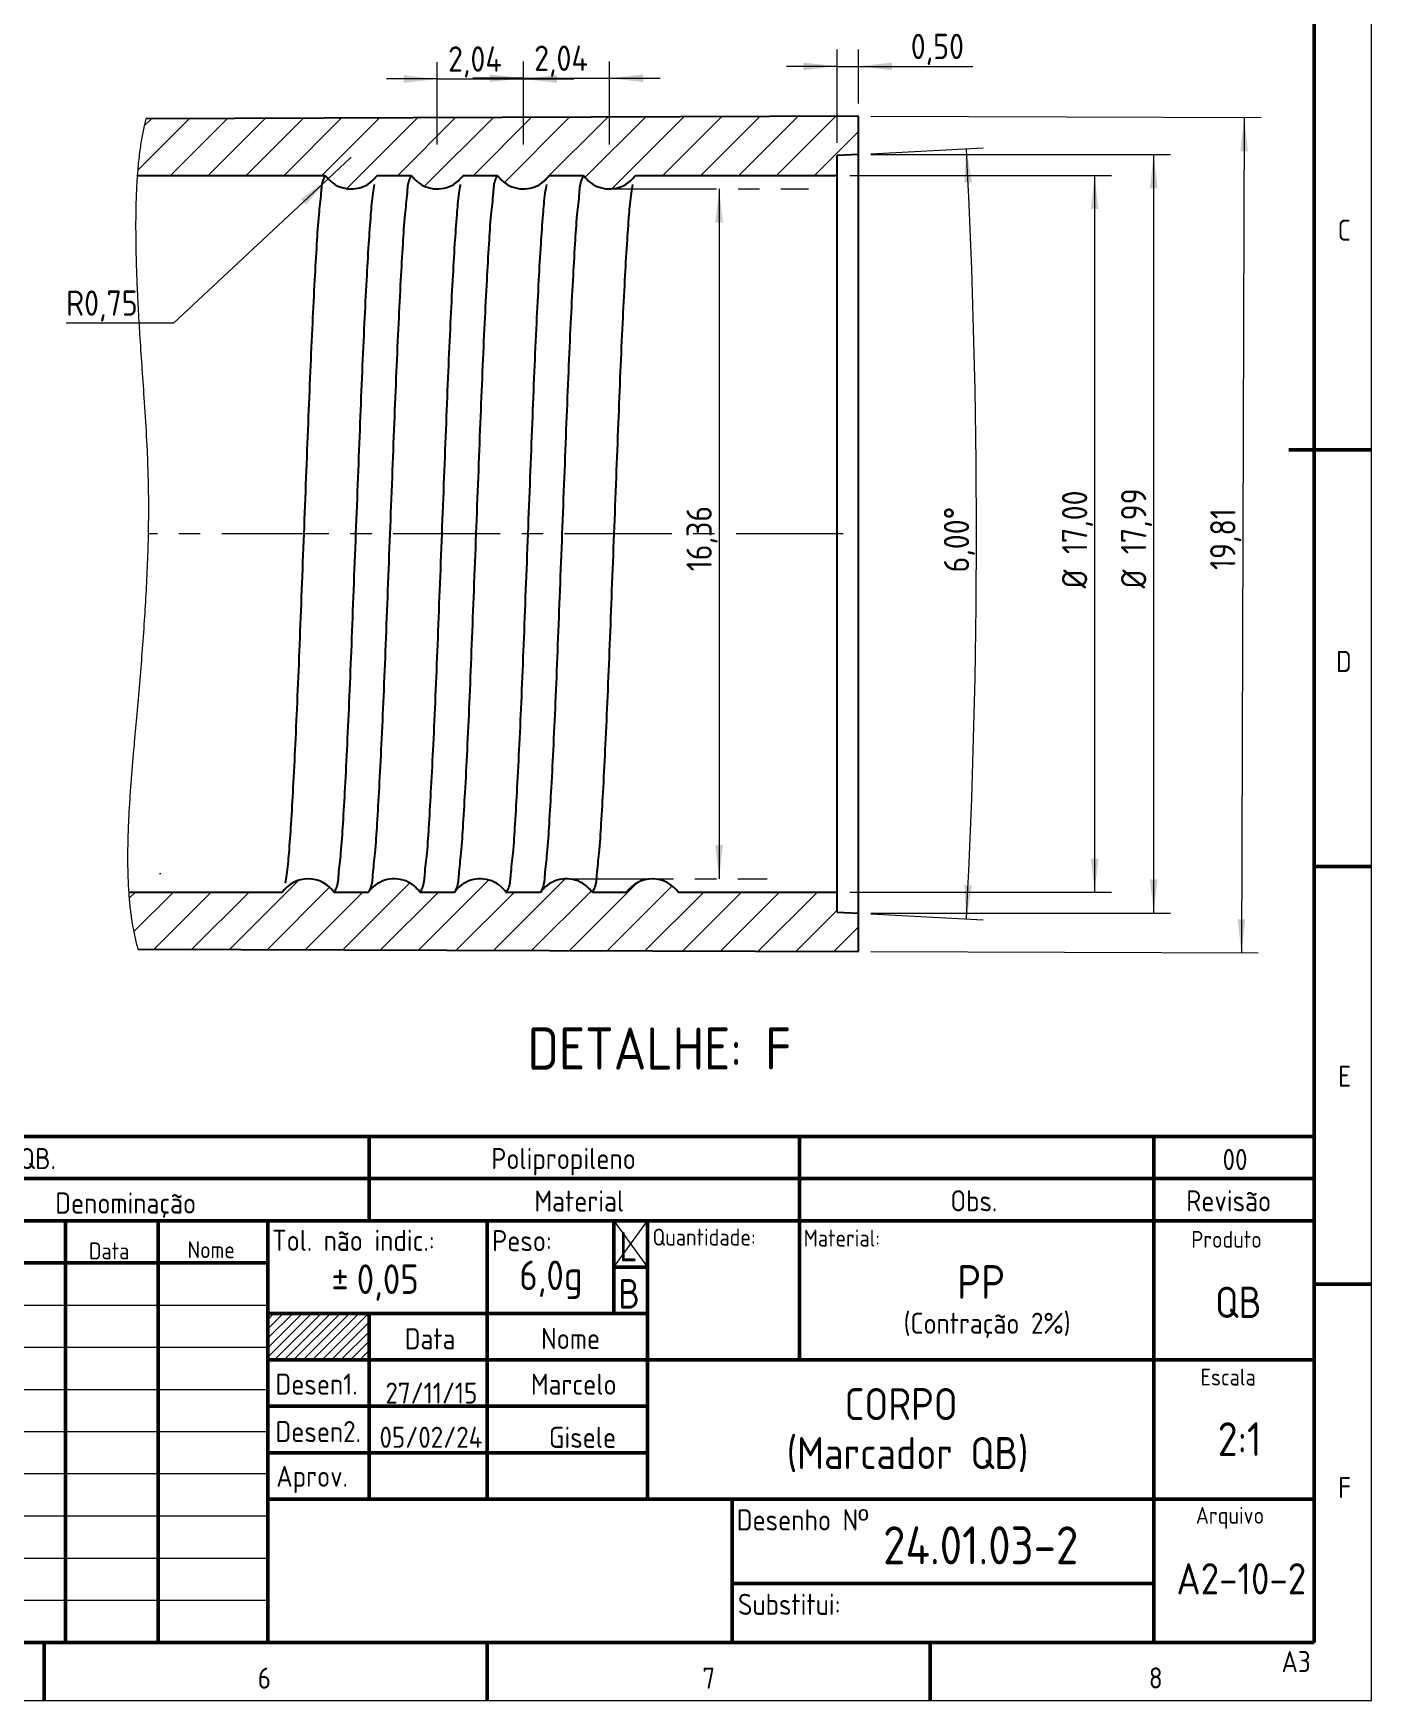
# Model space of a CAD drawing. Header units: millimetres. Extents: x 0 to 420, y 0 to 297.
# Drawn here: x 261.2 to 419.8, y 0.2 to 197.9 of the extents above; entities that cross this region are included whole.
import ezdxf

# ---------------------------------------------------------------- set-up
doc = ezdxf.new("R2010")
doc.units = ezdxf.units.MM
doc.linetypes.add('CENTERX2', pattern=[20.32, 12.7, -2.54, 2.54, -2.54])
doc.styles.add('SLDTEXTSTYLE0', font='ISOCP', dxfattribs={"width": 0.96})
doc.dimstyles.new('SLDDIMSTYLE10', dxfattribs={"dimtxt": 3, "dimasz": 4, "dimexe": 0, "dimexo": 0.0625, "dimgap": 0.75, "dimtad": 1, "dimlfac": 0.2, "dimrnd": 1e-09, "dimzin": 12, "dimdsep": 46, "dimtxsty": 'SLDTEXTSTYLE0', "dimsah": 1, "dimcen": 0.09, "dimadec": 0, "dimazin": 3, "dimtfac": 1, "dimtofl": 0, "dimtmove": 0, "dimatfit": 3, "dimfxl": 0, "dimfrac": 2, "dimtolj": 1, "dimtzin": 12, "dimarcsym": 0})
doc.dimstyles.new('SLDDIMSTYLE11', dxfattribs={"dimtxt": 3, "dimasz": 4, "dimexe": 0, "dimexo": 0.0625, "dimgap": 0.75, "dimtad": 1, "dimlfac": 0.2, "dimrnd": 1e-09, "dimzin": 12, "dimdsep": 46, "dimtxsty": 'SLDTEXTSTYLE0', "dimsah": 1, "dimcen": 0.09, "dimadec": 0, "dimazin": 3, "dimtfac": 1, "dimtmove": 0, "dimatfit": 0, "dimfxl": 0, "dimfrac": 2, "dimtolj": 1, "dimtzin": 12, "dimarcsym": 0})
doc.dimstyles.new('SLDDIMSTYLE13', dxfattribs={"dimtxt": 3, "dimasz": 4, "dimexe": 0, "dimexo": 0.0625, "dimgap": 0.75, "dimtad": 0, "dimtih": 1, "dimtoh": 1, "dimlfac": 0.2, "dimrnd": 1e-09, "dimdsep": 46, "dimtxsty": 'SLDTEXTSTYLE0', "dimsah": 1, "dimcen": 0, "dimadec": 0, "dimazin": 2, "dimtfac": 1, "dimtofl": 0, "dimtmove": 0, "dimatfit": 3, "dimfxl": 0, "dimfrac": 2, "dimtolj": 1, "dimtzin": 12, "dimarcsym": 0})
doc.dimstyles.new('SLDDIMSTYLE15', dxfattribs={"dimtxt": 3, "dimasz": 4, "dimexe": 0, "dimexo": 0.0625, "dimgap": 0.75, "dimtad": 1, "dimdec": 4, "dimlfac": 0.2, "dimzin": 12, "dimdsep": 46, "dimtxsty": 'SLDTEXTSTYLE0', "dimsah": 1, "dimcen": 0.09, "dimazin": 3, "dimtfac": 1, "dimtofl": 0, "dimtmove": 0, "dimatfit": 3, "dimfxl": 0, "dimfrac": 2, "dimtolj": 1, "dimtzin": 12, "dimarcsym": 0})
doc.dimstyles.new('SLDDIMSTYLE16', dxfattribs={"dimtxt": 3, "dimasz": 4, "dimexe": 0, "dimexo": 0.0625, "dimgap": 0.75, "dimtad": 1, "dimlfac": 0.2, "dimrnd": 1e-09, "dimdsep": 46, "dimtxsty": 'SLDTEXTSTYLE0', "dimsah": 1, "dimcen": 0.09, "dimadec": 0, "dimazin": 2, "dimtfac": 1, "dimtmove": 0, "dimatfit": 0, "dimfxl": 0, "dimfrac": 2, "dimtolj": 1, "dimtzin": 12, "dimarcsym": 0})

# ---------------------------------------------------------------- blocks, each defined once
blk = doc.blocks.new('SW_HATCH_0')
at = {"color": 0, "linetype": 'Continuous', "lineweight": 0}
for p, q in [((0, 0), (-0.69, -0.69)), ((4.49, 0), (-0.69, -5.18)), ((7.86, 0), (2.36, -5.5)), ((10.1, 0), (4.6, -5.5)), ((1.12, 0), (-0.69, -1.81)), ((2.25, 0), (-0.69, -2.93)), ((3.37, 0), (-0.69, -4.06)), ((5.61, 0), (0.11, -5.5)), ((6.74, 0), (1.24, -5.5)), ((8.98, 0), (3.48, -5.5)), ((11.23, 0), (5.73, -5.5)), ((11.31, -1.04), (6.85, -5.5)), ((11.31, -2.16), (7.97, -5.5)), ((11.31, -3.28), (9.09, -5.5)), ((11.31, -4.4), (10.22, -5.5))]:
    blk.add_line(p, q, dxfattribs=at)
blk = doc.blocks.new('SW_NOTE_0_1')
at = {"color": 0, "linetype": 'Continuous', "lineweight": 0, "char_height": 3.5, "attachment_point": 1, "style": 'SLDTEXTSTYLE0'}
for s, insert in [('0,05', (3, 4.51)), ('%%p', (0, 4.51))]:
    blk.add_mtext(s, dxfattribs=dict(at, insert=insert))
blk = doc.blocks.new('SW_NOTE_0_2')
at = {"color": 0, "linetype": 'Continuous', "lineweight": 0, "attachment_point": 2, "style": 'SLDTEXTSTYLE0'}
for s, insert, char_height in [('PP', (3.25, 5.16), 4), ('(Contração 2%)', (3.96, -0.48), 2.5)]:
    blk.add_mtext(s, dxfattribs=dict(at, insert=insert, char_height=char_height))
blk = doc.blocks.new('SW_NOTE_0_3')
at = {"color": 0, "linetype": 'Continuous', "lineweight": 0, "char_height": 3.8, "attachment_point": 2, "style": 'SLDTEXTSTYLE0'}
for s, insert in [('CORPO', (7.54, 4.9)), ('(Marcador QB)', (8.31, -0.9))]:
    blk.add_mtext(s, dxfattribs=dict(at, insert=insert))
blk = doc.blocks.new('SW_HATCH_2')
at = {"color": 0, "linetype": 'Continuous', "lineweight": 18}
for p, q in [((6.43, 91.75), (0.31, 85.62)), ((1.93, 91.73), (1.06, 90.87)), ((10.94, 91.76), (4.18, 85)), ((15.45, 91.78), (8.67, 85)), ((19.95, 91.79), (13.16, 85)), ((24.46, 91.81), (17.65, 85)), ((28.96, 91.83), (22.14, 85)), ((33.47, 91.84), (25.11, 83.49)), ((37.98, 91.86), (31.12, 85)), ((42.48, 91.87), (34.35, 83.75)), ((46.99, 91.89), (40.1, 85)), ((51.49, 91.91), (43.76, 84.17)), ((56, 91.92), (48.3, 84.23)), ((60.51, 91.94), (53.35, 84.78)), ((65.01, 91.95), (56.48, 83.42)), ((69.52, 91.97), (62.55, 85)), ((74.02, 91.98), (67.04, 85)), ((78.53, 92), (71.53, 85)), ((83.04, 92.02), (76.02, 85)), ((85.71, 90.2), (80.51, 85)), ((0, 0), (-0.71, -0.71)), ((4.49, 0), (-0.17, -4.66)), ((8.98, 0), (2.25, -6.73)), ((13.47, 0), (6.72, -6.75)), ((19.39, 1.43), (11.2, -6.76)), ((23.05, 0.6), (15.67, -6.78)), ((26.94, 0), (20.15, -6.8)), ((32.51, 1.08), (24.62, -6.81)), ((35.92, 0), (29.09, -6.83)), ((41.87, 1.46), (33.57, -6.84)), ((44.9, 0), (38.04, -6.86)), ((50.98, 1.59), (42.52, -6.87)), ((54.03, 0.15), (46.99, -6.89)), ((59.52, 1.15), (51.47, -6.91)), ((63.65, 0.78), (55.94, -6.92)), ((67.35, 0), (60.42, -6.94)), ((71.84, 0), (64.89, -6.95)), ((76.33, 0), (69.36, -6.97)), ((80.82, 0), (73.84, -6.98)), ((83.21, -2.1), (78.31, -7)), ((85.71, -4.09), (82.79, -7.01))]:
    blk.add_line(p, q, dxfattribs=at)
blk = doc.blocks.new('_D_34')
at = {"color": 7, "linetype": 'Continuous', "lineweight": 0}
blk.add_line((342.47, 179.44), (342.47, 97.64), dxfattribs=at)
at = {"color": 7, "linetype": 'Continuous', "lineweight": 18}
for points in [[(342.47, 179.44), (342.02, 175.44), (342.92, 175.44)], [(342.47, 97.64), (342.92, 101.64), (342.02, 101.64)]]:
    blk.add_solid(points, dxfattribs=at)
at = {"color": 7, "linetype": 'Continuous', "lineweight": 18, "insert": (338.6, 134.11), "char_height": 3, "attachment_point": 1, "rotation": 90, "style": 'SLDTEXTSTYLE0'}
blk.add_mtext('16,36', dxfattribs=at)
blk = doc.blocks.new('_D_35')
at = {"color": 7, "linetype": 'Continuous', "lineweight": 0}
for p, q in [((298.87, 183.19), (296.13, 180.63)), ((296.13, 180.63), (277.83, 163.53)), ((277.83, 163.53), (265.08, 163.53))]:
    blk.add_line(p, q, dxfattribs=at)
at = {"color": 7, "linetype": 'Continuous', "lineweight": 18}
blk.add_solid([(296.13, 180.63), (292.9, 178.23), (293.51, 177.57)], dxfattribs=at)
at = {"color": 7, "linetype": 'Continuous', "lineweight": 18, "insert": (265.08, 167.4), "char_height": 3, "attachment_point": 1, "style": 'SLDTEXTSTYLE0'}
blk.add_mtext('R0,75', dxfattribs=at)
blk = doc.blocks.new('_D_36')
at = {"color": 7, "linetype": 'Continuous', "lineweight": 0}
for p, q in [((309.07, 184.69), (309.07, 194.47)), ((319.27, 184.69), (319.27, 194.47)), ((309.07, 192.47), (303.07, 192.47)), ((309.07, 192.47), (319.27, 192.47)), ((319.27, 192.47), (325.27, 192.47))]:
    blk.add_line(p, q, dxfattribs=at)
at = {"color": 7, "linetype": 'Continuous', "lineweight": 18}
for points in [[(309.07, 192.47), (305.07, 192.92), (305.07, 192.02)], [(319.27, 192.47), (323.27, 192.02), (323.27, 192.92)]]:
    blk.add_solid(points, dxfattribs=at)
at = {"color": 7, "linetype": 'Continuous', "lineweight": 18, "insert": (310.35, 196.34), "char_height": 3, "attachment_point": 1, "style": 'SLDTEXTSTYLE0'}
blk.add_mtext('2,04', dxfattribs=at)
blk = doc.blocks.new('_D_37')
at = {"color": 7, "linetype": 'Continuous', "lineweight": 0}
for p, q in [((319.27, 184.69), (319.27, 194.56)), ((329.47, 184.69), (329.47, 194.56)), ((319.27, 192.56), (313.27, 192.56)), ((319.27, 192.56), (329.47, 192.56)), ((329.47, 192.56), (335.47, 192.56))]:
    blk.add_line(p, q, dxfattribs=at)
at = {"color": 7, "linetype": 'Continuous', "lineweight": 18}
for points in [[(319.27, 192.56), (315.27, 193.01), (315.27, 192.11)], [(329.47, 192.56), (333.47, 192.11), (333.47, 193.01)]]:
    blk.add_solid(points, dxfattribs=at)
at = {"color": 7, "linetype": 'Continuous', "lineweight": 18, "insert": (320.55, 196.43), "char_height": 3, "attachment_point": 1, "style": 'SLDTEXTSTYLE0'}
blk.add_mtext('2,04', dxfattribs=at)
blk = doc.blocks.new('_D_38')
at = {"color": 7, "linetype": 'Continuous', "lineweight": 0}
for p, q in [((356.47, 184.89), (356.47, 195.97)), ((358.97, 189.56), (358.97, 195.97)), ((356.47, 193.97), (350.47, 193.97)), ((356.47, 193.97), (358.97, 193.97)), ((358.97, 193.97), (372.53, 193.97))]:
    blk.add_line(p, q, dxfattribs=at)
at = {"color": 7, "linetype": 'Continuous', "lineweight": 18}
for points in [[(356.47, 193.97), (352.47, 194.42), (352.47, 193.52)], [(358.97, 193.97), (362.97, 193.52), (362.97, 194.42)]]:
    blk.add_solid(points, dxfattribs=at)
at = {"color": 7, "linetype": 'Continuous', "lineweight": 18, "insert": (365.18, 197.83), "char_height": 3, "attachment_point": 1, "style": 'SLDTEXTSTYLE0'}
blk.add_mtext('0,50', dxfattribs=at)
blk = doc.blocks.new('_D_39')
at = {"color": 7, "linetype": 'Continuous', "lineweight": 0}
for p, q in [((360.47, 183.52), (395.97, 183.52)), ((393.97, 93.56), (393.97, 183.52)), ((360.47, 93.56), (395.97, 93.56))]:
    blk.add_line(p, q, dxfattribs=at)
at = {"color": 7, "linetype": 'Continuous', "lineweight": 18}
for points in [[(393.97, 183.52), (393.52, 179.52), (394.42, 179.52)], [(393.97, 93.56), (394.42, 97.56), (393.52, 97.56)]]:
    blk.add_solid(points, dxfattribs=at)
at = {"color": 7, "linetype": 'Continuous', "lineweight": 18, "char_height": 3, "attachment_point": 1, "rotation": 90, "style": 'SLDTEXTSTYLE0'}
for s, insert in [('17,99', (390.1, 136.14)), ('%%c', (390.1, 132.06))]:
    blk.add_mtext(s, dxfattribs=dict(at, insert=insert))
blk = doc.blocks.new('_D_40')
at = {"color": 7, "linetype": 'Continuous', "lineweight": 0}
for p, q in [((360.47, 183.6), (373.77, 184.29)), ((360.47, 93.48), (373.77, 92.78))]:
    blk.add_line(p, q, dxfattribs=at)
at = {"color": 7, "linetype": 'Continuous', "lineweight": 18}
blk.add_arc((-499.32, 138.54), 872.29, 357, 3, dxfattribs=at)
for points in [[(371.78, 184.19), (371.53, 180.17), (372.43, 180.22)], [(371.78, 92.88), (372.43, 96.86), (371.53, 96.9)]]:
    blk.add_solid(points, dxfattribs=at)
at = {"color": 7, "linetype": 'Continuous', "lineweight": 18, "insert": (369.1, 133.96), "char_height": 3, "attachment_point": 1, "rotation": 90, "style": 'SLDTEXTSTYLE0'}
blk.add_mtext('6,00°', dxfattribs=at)
blk = doc.blocks.new('_D_41')
at = {"color": 7, "linetype": 'Continuous', "lineweight": 0}
for p, q in [((357.97, 181.04), (388.97, 181.04)), ((386.97, 181.04), (386.97, 96.04)), ((357.97, 96.04), (388.97, 96.04))]:
    blk.add_line(p, q, dxfattribs=at)
at = {"color": 7, "linetype": 'Continuous', "lineweight": 18}
for points in [[(386.97, 181.04), (386.52, 177.04), (387.42, 177.04)], [(386.97, 96.04), (387.42, 100.04), (386.52, 100.04)]]:
    blk.add_solid(points, dxfattribs=at)
at = {"color": 7, "linetype": 'Continuous', "lineweight": 18, "char_height": 3, "attachment_point": 1, "rotation": 90, "style": 'SLDTEXTSTYLE0'}
for s, insert in [('17,00', (383.1, 136.15)), ('%%c', (383.1, 132.07))]:
    blk.add_mtext(s, dxfattribs=dict(at, insert=insert))
blk = doc.blocks.new('_D_42')
at = {"color": 7, "linetype": 'Continuous', "lineweight": 0}
for p, q in [((360.47, 188.06), (406.7, 187.89)), ((404.7, 187.9), (404.36, 88.85)), ((360.47, 89.01), (406.36, 88.85))]:
    blk.add_line(p, q, dxfattribs=at)
at = {"color": 7, "linetype": 'Continuous', "lineweight": 18}
for points in [[(404.7, 187.9), (404.24, 183.9), (405.14, 183.9)], [(404.36, 88.85), (404.82, 92.85), (403.92, 92.85)]]:
    blk.add_solid(points, dxfattribs=at)
at = {"color": 7, "linetype": 'Continuous', "lineweight": 18, "insert": (400.65, 134.26), "char_height": 3, "attachment_point": 1, "rotation": 89.7994, "style": 'SLDTEXTSTYLE0'}
blk.add_mtext('19,81', dxfattribs=at)

msp = doc.modelspace()

# ---------------------------------------------------------------- linework, layer by layer
at = {"color": 7, "linetype": 'Continuous', "lineweight": 18}
for p, q in [((419.8, 0.2), (419.8, 296.8)), ((276.29866, 98.21153), (276.17004, 98.21153)), ((332.93231, 89.0956), (334.9629, 89.0956)), ((330, 57.1), (334, 51.6)), ((330, 51.6), (334, 57.1)), ((235, 47.1), (289, 47.1)), ((289, 40.6), (289, 46.1)), ((301, 46.1), (289, 46.1)), ((301, 46.1), (301, 40.6)), ((235, 42.1), (289, 42.1)), ((235, 37.1), (289, 37.1)), ((235, 32.1), (289, 32.1)), ((289, 27.1), (235, 27.1)), ((235, 22.1), (289, 22.1)), ((235, 17.1), (289, 17.1)), ((235, 12.1), (289, 12.1)), ((0.2, 0.2), (419.8, 0.2))]:
    msp.add_line(p, q, dxfattribs=at)
at = {"color": 7, "linetype": 'Continuous', "lineweight": 50}
for p, q in [((413, 290.1), (413, 7.1)), ((419.8, 148.5), (410, 148.5)), ((413, 99.1), (419.8, 99.1)), ((235, 67.1), (413, 67.1)), ((352, 67.1), (352, 40.6)), ((394, 57.1), (394, 67.1)), ((235, 62.1), (413, 62.1)), ((235, 57.1), (413, 57.1)), ((265, 57.1), (265, 7.1)), ((276, 57.1), (276, 7.1)), ((289, 57.1), (289, 7.1)), ((315, 57.1), (315, 24.1)), ((330, 57.1), (330, 46.1)), ((334, 57.1), (334, 24.1)), ((394, 57.1), (394, 7.1)), ((289, 52.1), (235, 52.1)), ((330, 51.6), (334, 51.6)), ((419.8, 49.6), (413, 49.6)), ((289, 46.1), (334, 46.1)), ((301, 46.1), (301, 24.1)), ((289, 40.6), (413, 40.6)), ((289, 40.6), (301, 40.6)), ((289, 35.1), (334, 35.1)), ((289, 29.6), (334, 29.6)), ((289, 24.1), (413, 24.1)), ((344, 24.1), (344, 7.1)), ((344, 14.1), (394, 14.1)), ((25, 7.1), (413, 7.1)), ((262.5, 7.1), (262.5, 0.2)), ((315, 0.2), (315, 7.1)), ((367.5, 0.2), (367.5, 7.1))]:
    msp.add_line(p, q, dxfattribs=at)
at = {"color": 7, "linetype": 'Continuous', "lineweight": 25}
for p, q in [((358.97087, 188.06153), (274.53163, 187.76585)), ((358.97087, 183.51755), (358.97087, 188.06153)), ((358.97087, 183.51755), (356.47088, 183.38653)), ((356.47088, 181.03653), (356.47088, 183.38653)), ((358.97087, 93.55551), (358.97087, 183.51755)), ((273.52072, 181.03653), (295.79587, 181.03653)), ((301.94587, 181.03653), (305.99588, 181.03653)), ((312.14587, 181.03653), (316.19587, 181.03653)), ((322.34588, 181.03653), (326.39587, 181.03653)), ((332.54587, 181.03653), (356.47088, 181.03653)), ((356.47088, 96.03653), (356.47088, 181.03653)), ((290.69587, 96.03653), (272.49792, 96.03653)), ((300.89588, 96.03653), (296.84588, 96.03653)), ((311.09587, 96.03653), (307.04587, 96.03653)), ((321.29587, 96.03653), (317.24588, 96.03653)), ((331.49588, 96.03653), (327.44588, 96.03653)), ((356.47088, 96.03653), (337.64587, 96.03653)), ((356.47088, 93.68653), (356.47088, 96.03653)), ((356.47088, 93.68653), (358.97087, 93.55551)), ((358.97087, 89.01153), (358.97087, 93.55551)), ((273.59097, 89.3105), (358.97087, 89.01153))]:
    msp.add_line(p, q, dxfattribs=at)
at = {"color": 7, "linetype": 'CENTERX2', "lineweight": 18}
for p, q in [((329.47087, 179.43653), (353.07002, 179.43653)), ((357.18023, 138.53653), (274.8059, 138.53653)), ((324.37087, 97.63653), (348.17026, 97.63653))]:
    msp.add_line(p, q, dxfattribs=at)
at = {"color": 9, "linetype": 'Continuous', "lineweight": 50}
msp.add_line((301, 57.1), (301, 67.1), dxfattribs=at)
at = {"color": 7, "linetype": 'Continuous', "lineweight": 18, "flags": 128}
msp.add_lwpolyline([(274.53163, 187.76585), (274.48901, 187.59535), (274.44734, 187.42387), (274.40663, 187.25143), (274.36682, 187.07806), (274.32795, 186.90376), (274.28585, 186.70913), (274.24486, 186.51341), (274.20496, 186.31663), (274.16614, 186.11879), (274.1284, 185.91994), (274.09173, 185.72009), (274.0561, 185.51926), (274.02151, 185.31748), (273.98634, 185.1051), (273.95231, 184.89174), (273.91934, 184.6774), (273.88747, 184.46213), (273.85664, 184.24597), (273.82688, 184.02891), (273.79251, 183.76732), (273.75962, 183.50455), (273.72814, 183.24065), (273.69808, 182.97566), (273.66941, 182.70963), (273.64257, 182.44738), (273.61701, 182.18423), (273.59273, 181.9202), (273.56968, 181.65535), (273.54439, 181.34643), (273.52072, 181.03653), (273.49918, 180.73409), (273.4791, 180.43084), (273.46042, 180.12686), (273.44314, 179.82221), (273.42717, 179.51696), (273.41253, 179.21117), (273.39916, 178.9049), (273.38701, 178.59822), (273.37347, 178.21221), (273.36174, 177.82578), (273.35179, 177.43906), (273.34352, 177.05218), (273.33687, 176.66528), (273.33179, 176.27847), (273.32819, 175.89189), (273.32601, 175.50567), (273.32516, 175.11993), (273.3256, 174.73481), (273.32721, 174.35728), (273.32991, 173.9806), (273.33363, 173.60488), (273.33834, 173.23024), (273.34404, 172.85002), (273.35064, 172.47118), (273.35801, 172.09385), (273.36613, 171.71807), (273.375, 171.34383), (273.38439, 170.97774), (273.39447, 170.6131), (273.40519, 170.24989), (273.41656, 169.88808), (273.42879, 169.52032), (273.44165, 169.15398), (273.45511, 168.78904), (273.46918, 168.42549), (273.4838, 168.0633), (273.49898, 167.70245), (273.51468, 167.34293), (273.53277, 166.94408), (273.55147, 166.54682), (273.57076, 166.15112), (273.5906, 165.75695), (273.61098, 165.36428), (273.63186, 164.97309), (273.65322, 164.58334), (273.67504, 164.19501), (273.69836, 163.78968), (273.7221, 163.38584), (273.74626, 162.98347), (273.77081, 162.58253), (273.7957, 162.18298), (273.82092, 161.7848), (273.85154, 161.30874), (273.88255, 160.83454), (273.91386, 160.36216), (273.94544, 159.89152), (273.97723, 159.42258), (274.0086, 158.96361), (274.04008, 158.50618), (274.07161, 158.05022), (274.10316, 157.59569), (274.13718, 157.10638), (274.17108, 156.61861), (274.20481, 156.1323), (274.2383, 155.6474), (274.27151, 155.16383), (274.30435, 154.68153), (274.34251, 154.11464), (274.37999, 153.54931), (274.41669, 152.98544), (274.4525, 152.42291), (274.48802, 151.85017), (274.52241, 151.2786), (274.55556, 150.70808), (274.58736, 150.13851), (274.6177, 149.56975), (274.64648, 149.00171), (274.6736, 148.43426), (274.69362, 147.98972), (274.71249, 147.54541), (274.73017, 147.10129), (274.7466, 146.65729), (274.76172, 146.21337), (274.77528, 145.77739), (274.78746, 145.34136), (274.79827, 144.90525), (274.80767, 144.46901), (274.81708, 143.94946), (274.82455, 143.42961), (274.83012, 142.90941), (274.83381, 142.38879), (274.83565, 141.8677), (274.83569, 141.34607), (274.83403, 140.84592), (274.83075, 140.34518), (274.82589, 139.84378), (274.81944, 139.34167), (274.81144, 138.83881), (274.80192, 138.33512), (274.79089, 137.83058), (274.77837, 137.32511), (274.76591, 136.87039), (274.75228, 136.41484), (274.73751, 135.95844), (274.72162, 135.50113), (274.70461, 135.04288), (274.68653, 134.58366), (274.66738, 134.12342), (274.64715, 133.66212), (274.62592, 133.19974), (274.60364, 132.73622), (274.58036, 132.27152), (274.5561, 131.80562), (274.53087, 131.33848), (274.5047, 130.87004), (274.47987, 130.43948), (274.45427, 130.00778), (274.42792, 129.57491), (274.40082, 129.14083), (274.37299, 128.70552), (274.34443, 128.26895), (274.31249, 127.79122), (274.27971, 127.31191), (274.24612, 126.83099), (274.21174, 126.34842), (274.17661, 125.86415), (274.1407, 125.37816), (274.10406, 124.8904), (274.06984, 124.4417), (274.03503, 123.99146), (273.99962, 123.53963), (273.96367, 123.0862), (273.92714, 122.63114), (273.8901, 122.1744), (273.85251, 121.71598), (273.81442, 121.25582), (273.77582, 120.79392), (273.73675, 120.33022), (273.69718, 119.86471), (273.65715, 119.39736), (273.61901, 118.955), (273.58049, 118.51095), (273.54158, 118.06518), (273.50229, 117.61767), (273.46268, 117.1684), (273.42643, 116.75932), (273.3899, 116.34874), (273.35313, 115.93665), (273.3161, 115.52305), (273.27887, 115.10802), (273.24219, 114.69908), (273.20546, 114.28892), (273.16873, 113.87762), (273.13206, 113.46527), (273.08858, 112.97311), (273.04541, 112.47972), (273.00262, 111.98523), (272.96034, 111.48979), (272.91865, 110.99353), (272.87769, 110.49659), (272.83753, 109.99911), (272.79831, 109.50124), (272.7601, 109.00311), (272.72304, 108.50486), (272.6872, 108.00663), (272.65272, 107.50857), (272.62154, 107.03924), (272.59172, 106.5703), (272.56339, 106.10186), (272.53659, 105.63404), (272.51144, 105.16696), (272.49051, 104.75155), (272.47098, 104.3369), (272.45297, 103.9231), (272.43653, 103.51022), (272.42474, 103.18653), (272.41397, 102.86349), (272.40428, 102.54116), (272.39568, 102.21958), (272.38806, 101.89224), (272.38165, 101.56576), (272.37647, 101.24019), (272.37256, 100.91555), (272.36994, 100.59191), (272.36865, 100.2693), (272.36874, 99.94776), (272.36995, 99.66733), (272.37225, 99.38778), (272.37567, 99.10914), (272.38022, 98.83144), (272.38592, 98.55472), (272.39281, 98.27899), (272.40087, 98.00428), (272.41019, 97.73064), (272.41959, 97.48584), (272.43001, 97.24193), (272.44146, 96.99894), (272.45396, 96.75688), (272.46754, 96.51577), (272.48218, 96.27566), (272.49792, 96.03653), (272.51478, 95.79834), (272.53275, 95.5612), (272.55188, 95.32512), (272.57045, 95.10935), (272.59003, 94.89451), (272.61059, 94.68061), (272.63216, 94.46768), (272.65475, 94.25571), (272.67839, 94.04474), (272.70164, 93.84675), (272.72583, 93.64967), (272.75096, 93.45351), (272.77707, 93.25829), (272.80414, 93.06402), (272.83219, 92.87071), (272.86125, 92.67838), (272.89129, 92.48704), (272.92236, 92.2967), (272.95445, 92.10738), (272.98697, 91.92244), (273.0205, 91.73851), (273.05504, 91.5556), (273.09061, 91.37372), (273.13098, 91.17468), (273.17261, 90.97692), (273.21552, 90.78046), (273.25972, 90.58532), (273.30523, 90.39151), (273.35205, 90.19906), (273.39743, 90.01886), (273.44399, 89.83989), (273.49177, 89.66216), (273.54076, 89.4857), (273.59097, 89.3105)], dxfattribs=at)
at = {"color": 7, "linetype": 'Continuous', "lineweight": 25}
for centre, radius, start, end in [((293.77087, 93.88165), 3.75489, 35.0217781, 144.9782219), ((334.57088, 93.88166), 3.75487, 35.021636, 144.978364)]:
    msp.add_arc(centre, radius, start, end, dxfattribs=at)
for points, knots in [([(295.79587, 181.03653), (295.7053, 180.86661), (295.36477, 180.22767), (295.28358, 178.60654), (294.96485, 176.09979), (294.75944, 172.63915), (294.50332, 168.35376), (294.25205, 163.31014), (293.99526, 157.66116), (293.74981, 151.5635), (293.50296, 145.14406), (293.24588, 138.53653), (292.98872, 131.92902), (292.74209, 125.50952), (292.49603, 119.41205), (292.24124, 113.76245), (291.98362, 108.72079), (291.74598, 104.42969), (291.49086, 100.98445), (291.30481, 98.62731), (291.09688, 97.44197), (291.03781, 97.10527)], [0, 0, 0, 0, 0.0068242775, 0.0256594381, 0.0563715171, 0.0976698072, 0.1488854905, 0.2095843019, 0.2776761651, 0.350527596, 0.4271720586, 0.5067371572, 0.5863022559, 0.6629467099, 0.7357981408, 0.803890014, 0.8645888254, 0.9158044959, 0.957102786, 0.987814865, 1, 1, 1, 1]), ([(295.79587, 181.03653), (296.0722, 180.71457), (296.62486, 180.07064), (297.7996, 179.52191), (299.07173, 179.36853), (300.32221, 179.65428), (301.31424, 180.25542), (301.76273, 180.81006), (301.94587, 181.03653)], [0, 0, 0, 0, 0.17574195, 0.351484066, 0.527226387, 0.702968437, 0.878710954, 1, 1, 1, 1]), ([(301.60393, 179.9678), (301.54487, 179.63109), (301.33696, 178.44575), (301.15086, 176.08862), (300.89577, 172.64338), (300.65812, 168.35227), (300.40049, 163.31062), (300.14575, 157.66101), (299.89965, 151.56354), (299.65302, 145.14404), (299.39586, 138.53654), (299.13877, 131.92901), (298.89196, 125.50957), (298.64647, 119.41191), (298.3897, 113.76293), (298.13841, 108.71931), (297.88234, 104.43392), (297.67689, 100.97328), (297.35817, 98.46652), (297.27698, 96.84539), (296.93644, 96.20646), (296.84588, 96.03653)], [0, 0, 0, 0, 0.012185099, 0.0428972, 0.084195491, 0.135411162, 0.196109974, 0.264201838, 0.337053279, 0.413697734, 0.493262833, 0.572827933, 0.649472388, 0.722323829, 0.790415693, 0.851114505, 0.902330176, 0.943628482, 0.974340562, 0.993175722, 1, 1, 1, 1]), ([(305.99588, 181.03653), (305.9053, 180.86661), (305.56475, 180.22768), (305.48358, 178.60654), (305.16484, 176.09979), (304.95942, 172.63915), (304.70335, 168.35376), (304.45203, 163.31014), (304.19526, 157.66116), (303.9498, 151.5635), (303.70298, 145.14406), (303.44589, 138.53653), (303.18875, 131.92901), (302.94193, 125.50957), (302.69653, 119.41189), (302.43955, 113.76298), (302.18889, 108.71916), (301.93099, 104.43435), (301.73038, 100.97214), (301.40026, 98.4691), (301.34226, 96.90659), (301.03817, 96.32196), (300.9789, 96.20801)], [0, 0, 0, 0, 0.006748721, 0.02537508, 0.055746694, 0.096587163, 0.147235071, 0.207261004, 0.27459802, 0.346641841, 0.422436636, 0.501119699, 0.57980277, 0.655597565, 0.727641386, 0.794978402, 0.855004323, 0.905652244, 0.946492713, 0.976864327, 0.995490686, 1, 1, 1, 1]), ([(305.99588, 181.03653), (306.27221, 180.71457), (306.82487, 180.07064), (307.9996, 179.52191), (309.27173, 179.36853), (310.5222, 179.65428), (311.51423, 180.25542), (311.96273, 180.81006), (312.14587, 181.03653)], [0, 0, 0, 0, 0.1757424034, 0.3514849728, 0.5272251674, 0.702967671, 0.8787106416, 1, 1, 1, 1]), ([(311.80392, 179.9678), (311.74486, 179.63109), (311.53695, 178.44575), (311.35088, 176.08862), (311.09579, 172.64338), (310.85811, 168.35227), (310.60049, 163.31062), (310.34573, 157.66101), (310.09967, 151.56354), (309.85301, 145.14405), (309.59586, 138.53654), (309.33877, 131.92901), (309.09195, 125.50957), (308.8465, 119.4119), (308.58968, 113.76293), (308.33841, 108.71931), (308.08232, 104.43392), (307.8769, 100.97328), (307.55819, 98.46652), (307.47697, 96.84539), (307.13644, 96.20646), (307.04587, 96.03653)], [0, 0, 0, 0, 0.012185099, 0.042897178, 0.084195468, 0.135411151, 0.196109963, 0.264201826, 0.337053257, 0.413697719, 0.493262818, 0.572827917, 0.649472371, 0.722323801, 0.790415675, 0.851114486, 0.902330157, 0.943628447, 0.974340526, 0.993175723, 1, 1, 1, 1]), ([(316.19587, 181.03653), (316.1053, 180.86661), (315.76477, 180.22767), (315.68359, 178.60654), (315.36482, 176.09979), (315.15942, 172.63915), (314.90333, 168.35376), (314.65205, 163.31014), (314.39528, 157.66116), (314.14978, 151.5635), (313.90298, 145.14406), (313.64587, 138.53653), (313.38877, 131.92901), (313.14195, 125.50957), (312.89652, 119.41189), (312.63955, 113.76298), (312.38887, 108.71916), (312.13102, 104.43435), (311.93036, 100.97215), (311.60027, 98.4691), (311.54224, 96.9066), (311.23817, 96.32196), (311.17891, 96.20801)], [0, 0, 0, 0, 0.006748627, 0.025374989, 0.05574663, 0.096587106, 0.147235022, 0.207260954, 0.274597981, 0.346641823, 0.422436631, 0.501119707, 0.579802783, 0.655597591, 0.727641432, 0.79497846, 0.855004391, 0.905652308, 0.9464928, 0.976864418, 0.995490781, 1, 1, 1, 1]), ([(316.19587, 181.03653), (316.4722, 180.71457), (317.02487, 180.07064), (318.1996, 179.52191), (319.47174, 179.36853), (320.72221, 179.65427), (321.71422, 180.25544), (322.16273, 180.81006), (322.34588, 181.03653)], [0, 0, 0, 0, 0.175742034, 0.351484233, 0.527226637, 0.702968771, 0.87870917, 1, 1, 1, 1]), ([(322.00393, 179.9678), (321.94487, 179.6311), (321.73693, 178.44576), (321.55089, 176.08862), (321.29577, 172.64338), (321.05814, 168.35227), (320.80048, 163.31062), (320.54573, 157.66101), (320.29966, 151.56354), (320.05302, 145.14405), (319.79588, 138.53654), (319.53875, 131.92901), (319.29195, 125.50957), (319.04649, 119.4119), (318.7897, 113.76293), (318.53843, 108.71931), (318.28231, 104.43392), (318.0769, 100.97328), (317.75817, 98.46652), (317.67698, 96.84539), (317.33645, 96.20646), (317.24588, 96.03653)], [0, 0, 0, 0, 0.012185135, 0.042897214, 0.084195504, 0.1354111744, 0.196109997, 0.2642018601, 0.3370532909, 0.4136977448, 0.4932628434, 0.5728279505, 0.6494724045, 0.7223238352, 0.7904156983, 0.8511145096, 0.9023301929, 0.943628483, 0.974340562, 0.9931757225, 1, 1, 1, 1]), ([(326.39587, 181.03653), (326.3053, 180.86661), (325.96477, 180.22767), (325.88358, 178.60654), (325.56485, 176.09979), (325.35944, 172.63915), (325.10332, 168.35376), (324.85205, 163.31014), (324.59526, 157.66116), (324.34981, 151.5635), (324.10297, 145.14406), (323.84587, 138.53653), (323.58877, 131.92901), (323.34194, 125.50957), (323.09654, 119.41189), (322.83953, 113.76298), (322.58887, 108.71916), (322.33101, 104.43435), (322.13037, 100.97215), (321.80029, 98.46909), (321.74223, 96.90661), (321.43817, 96.32196), (321.37891, 96.20801)], [0, 0, 0, 0, 0.006748627, 0.025374989, 0.055746607, 0.096587083, 0.147235011, 0.207260942, 0.274597969, 0.346641801, 0.422436617, 0.501119691, 0.579802766, 0.655597574, 0.727641405, 0.794978442, 0.855004373, 0.905652289, 0.946492764, 0.976864383, 0.995490781, 1, 1, 1, 1]), ([(326.39587, 181.03653), (326.6722, 180.71457), (327.22486, 180.07064), (328.3996, 179.52191), (329.67173, 179.36853), (330.92221, 179.65428), (331.91424, 180.25542), (332.36273, 180.81006), (332.54587, 181.03653)], [0, 0, 0, 0, 0.17574195, 0.351484066, 0.527226387, 0.702968437, 0.878710954, 1, 1, 1, 1]), ([(332.20393, 179.9678), (332.14487, 179.63109), (331.93696, 178.44575), (331.75086, 176.08862), (331.49577, 172.64338), (331.25812, 168.35227), (331.00049, 163.31062), (330.74575, 157.66101), (330.49965, 151.56354), (330.25302, 145.14404), (329.99586, 138.53654), (329.73877, 131.92901), (329.49196, 125.50957), (329.24647, 119.41191), (328.9897, 113.76293), (328.73841, 108.71931), (328.48234, 104.43392), (328.27689, 100.97328), (327.95817, 98.46652), (327.87698, 96.84539), (327.53644, 96.20646), (327.44588, 96.03653)], [0, 0, 0, 0, 0.012185099, 0.0428972, 0.084195491, 0.135411162, 0.196109974, 0.264201838, 0.337053279, 0.413697734, 0.493262833, 0.572827933, 0.649472388, 0.722323829, 0.790415693, 0.851114505, 0.902330176, 0.943628482, 0.974340562, 0.993175722, 1, 1, 1, 1]), ([(307.04587, 96.03653), (306.76954, 96.3585), (306.21687, 97.00243), (305.04214, 97.55115), (303.77001, 97.70453), (302.51954, 97.41878), (301.52752, 96.81764), (301.07902, 96.26301), (300.89588, 96.03653)], [0, 0, 0, 0, 0.175742395, 0.351484957, 0.527227722, 0.702967685, 0.878710647, 1, 1, 1, 1]), ([(317.24588, 96.03653), (316.96954, 96.3585), (316.41687, 97.00242), (315.24215, 97.55116), (313.97001, 97.70453), (312.71954, 97.41879), (311.72751, 96.81764), (311.27901, 96.26301), (311.09587, 96.03653)], [0, 0, 0, 0, 0.175743865, 0.351483737, 0.527226146, 0.702968286, 0.878710893, 1, 1, 1, 1]), ([(327.44588, 96.03653), (327.16954, 96.3585), (326.61688, 97.00243), (325.44214, 97.55115), (324.17001, 97.70453), (322.91953, 97.4188), (321.92752, 96.81763), (321.47901, 96.26301), (321.29587, 96.03653)], [0, 0, 0, 0, 0.175742034, 0.351484233, 0.527226637, 0.702968771, 0.87870917, 1, 1, 1, 1])]:
    msp.add_open_spline(points, degree=3, knots=knots, dxfattribs=at)

# ---------------------------------------------------------------- block references
at = {"color": 7, "linetype": 'Continuous', "lineweight": 18}
msp.add_blockref('SW_HATCH_2', (273.2633, 96.03653), dxfattribs=at)
at = {"color": 7, "linetype": 'Continuous', "lineweight": 0}
for name, p in [('SW_NOTE_0_1', (296.52144, 47.41373)), ('SW_NOTE_0_2', (370.26679, 46.67543)), ('SW_HATCH_0', (289.68945, 46.1)), ('SW_NOTE_0_3', (356.49642, 32.3574))]:
    msp.add_blockref(name, p, dxfattribs=at)

# ---------------------------------------------------------------- texts
at = {"color": 7, "linetype": 'Continuous', "lineweight": 0, "style": 'SLDTEXTSTYLE0'}
for s, insert, char_height, attachment_point in [('C', (415.77147, 175.79594), 2.5, 1), ('D', (415.57812, 124.66372), 2.5, 1), ('DETALHE: F', (319.77097, 80.02198), 5, 1), ('E', (415.81885, 75.47447), 2.5, 1), ('Corpo QB.', (250.60172, 65.72075), 2.5, 1), ('Polipropileno', (315.47328, 65.72075), 2.5, 1), ('00', (402.13446, 65.60888), 2.5, 1), ('Denominação', (263.79906, 60.45073), 2.5, 1), ('Material', (320.57863, 60.68822), 2.5, 1), ('Obs.', (369.88608, 60.71701), 2.5, 1), ('Revisão', (397.82626, 60.71701), 2.5, 1), ('Tol. não indic.:', (289.51101, 56.02589), 2.5, 1), ('Peso:', (315.57867, 55.98567), 2.5, 1), ('L', (330.63122, 55.79129), 3.5, 1), ('Quantidade:', (334.58267, 56.15789), 2, 1), ('Material:', (352.48495, 56.04087), 2, 1), ('Produto', (398.43104, 55.89415), 2, 1), ('Data', (270.1846, 54.52109), 2, 2), ('Nome', (282.27695, 54.66103), 2, 2), ('6,0g', (318.78546, 52.3775), 3.5, 1), ('B', (330.51573, 50.19436), 3.5, 1), ('QB', (404.00304, 49.28426), 3.704167, 2), ('Data', (308.21767, 44.35551), 2.5, 2), ('Nome', (324.86976, 44.38566), 2.5, 2), ('Escala', (399.52705, 39.56418), 2, 1), ('Desen1.', (289.90095, 38.98304), 2.5, 1), ('27/11/15', (308.37192, 37.92146), 2.5, 2), ('Marcelo', (330.31789, 38.97298), 2.5, 3), ('Desen2.', (289.90095, 33.35238), 2.5, 1), ('05/02/24', (308.31766, 32.67615), 2.5, 2), ('Gisele', (330.27102, 32.66609), 2.5, 3), ('2:1', (404.15882, 33.20774), 4, 2), ('Aprov.', (289.99195, 28.05595), 2.5, 1), ('F', (415.82594, 26.72656), 2.5, 1), ('Desenho Nº', (344.56827, 22.87626), 2.5, 1), ('Arquivo', (398.96634, 23.17255), 2, 1), ('24.01.03-2', (361.90086, 20.86752), 4.5, 1), ('A2-10-2', (404.35688, 16.50267), 3.704167, 2), ('Substitui:', (344.71046, 12.87056), 2.5, 1), ('A3', (410.85064, 6.07594), 2.5, 2), ('6', (287.79784, 4.12151), 2.5, 1), ('7', (340.48758, 4.11772), 2.5, 1), ('8', (393.40107, 4.14414), 2.5, 1)]:
    msp.add_mtext(s, dxfattribs=dict(at, insert=insert, char_height=char_height, attachment_point=attachment_point))

# ---------------------------------------------------------------- dimensions: what is measured, and where the dimension line sits
at = {"color": 7, "linetype": 'Continuous', "lineweight": 18}
for base, p1, p2, dimstyle, picture, middle in [((358.97087, 193.96513), (356.47087, 183.38653), (358.97087, 188.06153), 'SLDDIMSTYLE16', '_D_38', (368.8587, 193.96513)), ((319.27087, 192.47115), (309.07087, 183.19142), (319.27087, 183.19142), 'SLDDIMSTYLE11', '_D_36', (314.17087, 192.47115)), ((329.47087, 192.56318), (319.27087, 183.19142), (329.47087, 183.19142), 'SLDDIMSTYLE11', '_D_37', (324.37087, 192.56318))]:
    dim = msp.add_linear_dim(base=base, p1=p1, p2=p2, dimstyle=dimstyle, dxfattribs=at)
    dim.commit()
    dim.dimension.update_dxf_attribs({"geometry": picture, "text_midpoint": middle, "dimtype": 160})
for base, p1, p2, angle, picture, middle in [((404.35685, 88.8526), (358.97087, 188.06153), (358.97087, 89.01153), 89.7993691, '_D_42', (404.53027, 138.377)), ((342.46883, 97.63653), (353.07002, 179.43653), (348.17026, 97.63653), 90, '_D_34', (342.46883, 138.53653))]:
    dim = msp.add_linear_dim(base=base, p1=p1, p2=p2, angle=angle, dimstyle='SLDDIMSTYLE10', dxfattribs=at)
    dim.commit()
    dim.dimension.update_dxf_attribs({"geometry": picture, "text_midpoint": middle, "dimtype": 160})
dim = msp.add_angular_dim_2l(base=(372.97087, 138.53653), line1=((356.47087, 93.68653), (358.97087, 93.55551)), line2=((358.97087, 183.51755), (356.47087, 183.38653)), dimstyle='SLDDIMSTYLE15', dxfattribs=at)
dim.commit()
dim.dimension.update_dxf_attribs({"geometry": '_D_40', "text_midpoint": (372.97087, 138.53653), "dimtype": 162})
dim = msp.add_radius_dim(center=(298.87087, 183.19142), mpoint=(296.12735, 180.62778), dimstyle='SLDDIMSTYLE13', dxfattribs=at)
dim.commit()
dim.dimension.update_dxf_attribs({"geometry": '_D_35', "text_midpoint": (269.95725, 165.67603), "dimtype": 164})
for base, p1, p2, picture, middle in [((393.97087, 183.51755), (358.97087, 93.55551), (358.97087, 183.51755), '_D_39', (393.97087, 138.53653)), ((386.97087, 96.03653), (356.47087, 181.03653), (356.47087, 96.03653), '_D_41', (386.97087, 138.53653))]:
    dim = msp.add_linear_dim(base=base, p1=p1, p2=p2, angle=90, text='%%c<>', dimstyle='SLDDIMSTYLE10', dxfattribs=at)
    dim.commit()
    dim.dimension.update_dxf_attribs({"geometry": picture, "text_midpoint": middle, "dimtype": 160})

doc.saveas('drawing.dxf')
